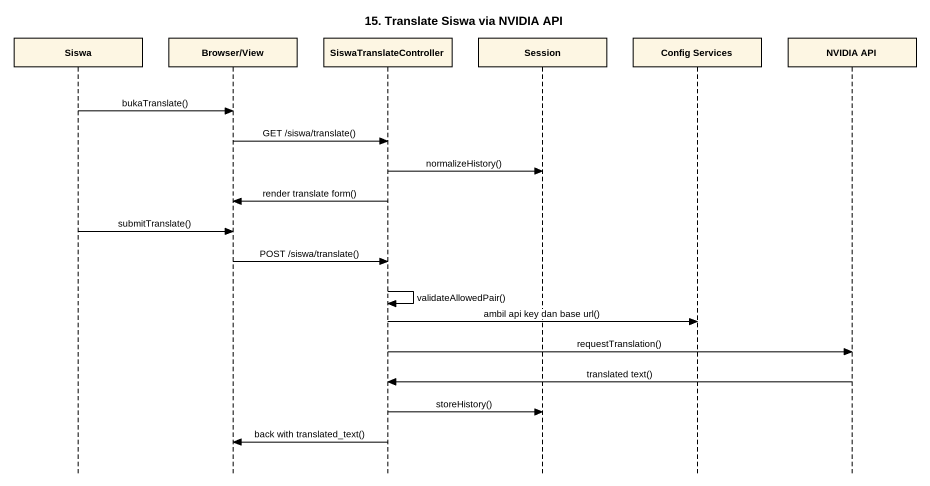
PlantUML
@startuml
title 15. Translate Siswa via NVIDIA API
hide footbox
participant Siswa
participant "Browser/View" as Browser_View
participant SiswaTranslateController
participant Session
participant "Config Services" as Config_Services
participant "NVIDIA API" as NVIDIA_API

Siswa -> Browser_View : bukaTranslate()
Browser_View -> SiswaTranslateController : GET /siswa/translate()
SiswaTranslateController -> Session : normalizeHistory()
SiswaTranslateController -> Browser_View : render translate form()
Siswa -> Browser_View : submitTranslate()
Browser_View -> SiswaTranslateController : POST /siswa/translate()
SiswaTranslateController -> SiswaTranslateController : validateAllowedPair()
SiswaTranslateController -> Config_Services : ambil api key dan base url()
SiswaTranslateController -> NVIDIA_API : requestTranslation()
NVIDIA_API -> SiswaTranslateController : translated text()
SiswaTranslateController -> Session : storeHistory()
SiswaTranslateController -> Browser_View : back with translated_text()
@enduml
